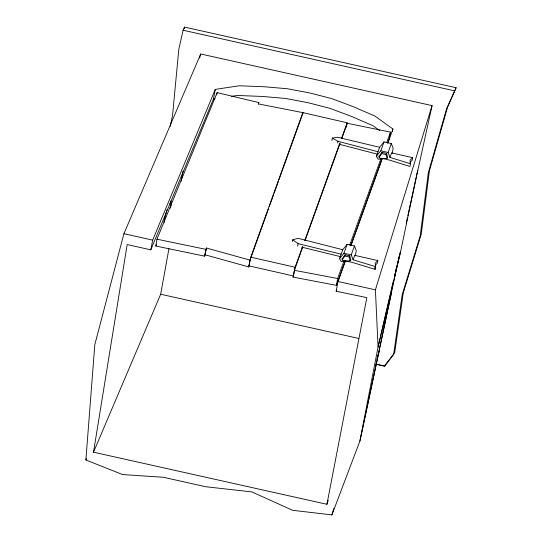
<?xml version="1.0" encoding="UTF-8"?>
<svg xmlns="http://www.w3.org/2000/svg" width="542" height="542" viewBox="0 0 542 542"><rect width="100%" height="100%" fill="white"/><g stroke="black" fill="none" stroke-linecap="round" stroke-linejoin="round"><path stroke-width="0.81" d="M391.527 292.382L359.908 441.039L331.921 514.9L292.605 510.3L251.84 491.899L205.73 486.736L163.338 477.272L122.512 474.541L85.88 459.982L94.823 344.597L123.928 233.717L200.696 53.976L432.069 105.615L407.828 215.797M342.198 259.787L344.875 256.02L345.044 254.774L349.759 255.81L350.843 260.092L350.118 260.824L345.207 261.02L342.476 260.262L342.083 258.94L345.044 254.774M379.075 157.363L381.751 153.596L381.92 152.349L386.636 153.386L387.72 157.668L386.988 158.4L382.083 158.596L379.353 157.837L378.96 156.516L381.92 152.349M292.45 241.481L292.707 239.815L298.127 238.331L342.74 249.72L347.151 244.334L354.454 245.946L356.311 250.871L355.173 255.844M297.693 246.149L298.08 243.649L292.707 239.815M331.934 140.608L332.321 138.108L337.517 137.234L379.617 147.295L384.027 141.902L391.324 143.515L393.187 148.447L392.049 153.42M337.666 142.959L337.923 141.293L332.321 138.108M350.118 260.824L349.136 256.962L349.759 255.81M386.988 158.4L386.012 154.538L386.636 153.386M328.188 500.273L326.928 504.29L93.502 452.191L127.174 244.564L150.798 249.835L213.412 99.084L215.289 89.383L239.279 85.771L264.211 86.747L287.484 88.752L309.943 93L331.894 98.664L353.032 106.578L374.956 116.056L392.93 129.03L392.462 131.455M205.106 254.815L248.731 266.915L250.045 260.119L206.421 248.026L204.625 256.156L155.839 246.034L156.95 239.198L217.139 92.601L258.785 102.573L258.493 104.084M302.754 246.976L294.353 270.309L293.039 277.104L336.447 285.329L337.639 278.513L343.96 261.014M93.502 452.191L160.676 294.238L168.975 248.493M181.204 181.13L183.013 171.143M395.125 273.446L394.285 277.883L396.751 266.42M150.798 249.835L152.675 240.133L215.289 89.383M216.705 94.864L217.139 92.601M204.625 256.156L206.421 248.026M248.731 266.915L250.783 257.159L302.829 112.594L347.137 122.797L346.324 127.004M302.829 112.594L302.456 114.538L303.12 112.689L258.31 103.888L258.785 102.573M293.588 275.234L295.133 267.26L302.558 246.624M326.928 504.29L366.853 297.639L336.162 291.21L338.032 281.508L345.471 260.858M341.907 138.23L347.293 123.278L390.518 132.14L389.203 138.928L387.767 142.905M342.74 249.72L339.529 258.649L341.291 261.691L345.742 260.973L352.659 262.518L375.071 269.347L375.592 266.65L375.22 263.155L377.788 260.539L354.705 255.336L353.099 259.801L375.592 266.65M377.788 260.539L377.266 263.243L375.213 265.329M410.429 163.765L389.976 157.376L391.581 152.912L412.625 157.661L410.057 160.276L410.429 163.765L409.908 166.469L389.535 160.093L382.618 158.549L378.167 159.267L376.405 156.225L379.617 147.295M412.625 157.661L412.103 160.364L410.05 162.451M417.686 170.283L400.538 251.942L378.072 347.029L359.908 441.039L399.366 255.37M170.208 126.32L172.539 115.561L178.84 49.098L183.108 30.237L184.544 27.1L456.12 87.716L447.597 107.092L429.399 170.906L421.256 234.151L403.248 293.005L394.698 352.632L384.867 366.135L375.897 364.271M406.215 223.243L407.469 217.45M184.172 28.719L184.544 27.1M391.297 289.855L378.072 347.029L375.403 289.848L432.069 105.615M391.67 288.222L393.37 280.871M395.464 271.908L400.538 251.942L399.874 253.453M166.916 209.761L163.996 221.089L164.382 222.518M170.323 208.162L171.374 204.104L170.872 200.865M199.585 58.021L200.696 53.976M331.921 514.9L333.797 508.416M376.92 359.285L379.264 351.182M250.045 260.119L268.425 209.056M269.286 206.678L273.575 194.761M274.144 193.176L278.439 181.258M279.008 179.666L302.172 115.331M304.848 240.269L339.712 143.434M341.426 138.671L347.137 122.797M305.044 240.621L340.193 142.993M293.039 277.104L293.446 275.986L249.096 265.892M339.529 258.649L343.933 253.256L347.151 244.334M376.405 156.225L380.809 150.832L384.027 141.902M336.447 285.329L345.335 260.661M350.782 245.546L382.035 158.82M350.898 245.77L382.347 158.413M387.781 143.325L392.93 129.03M336.162 291.21L336.731 289.618M353.099 259.801L351.236 254.869L354.454 245.946M389.976 157.376L388.113 152.444L391.324 143.515M349.712 245.099L381.033 158.393M386.778 142.478L390.518 132.14M85.88 459.982L86.49 458.403M155.839 246.034L156.482 244.476M456.12 87.716L446.54 108.847L428.343 172.661L420.199 235.905L402.184 294.76L393.641 354.387L384.142 366.175M213.412 99.084L215.066 98.834M231.61 96.34L237.403 95.473L262.342 96.449L285.607 98.454L308.066 102.702L329.976 108.353L351.162 116.279L373.079 125.758L379.739 130.561M294.353 270.309L337.639 278.513M169.714 203.778L171.374 204.104M156.95 239.198L205.94 249.361M380.809 150.832L388.113 152.444M381.751 153.596L386.012 154.538M343.933 253.256L351.236 254.869M344.875 256.02L349.136 256.962M183.108 30.237L454.691 90.86M123.928 233.717L152.675 240.133M338.032 281.508L375.403 289.848M160.676 294.238L358.723 338.445M250.783 257.159L295.133 267.26M375.802 364.041L384.041 365.945M298.08 243.649L341.135 254.184M301.806 247.152L340.437 256.623M337.923 141.293L378.011 151.76M339.163 144.219L377.34 154.165M378.96 156.516L379.264 157.038M342.083 258.94L342.388 259.462M374.847 267.253L375.071 269.347"/></g></svg>
